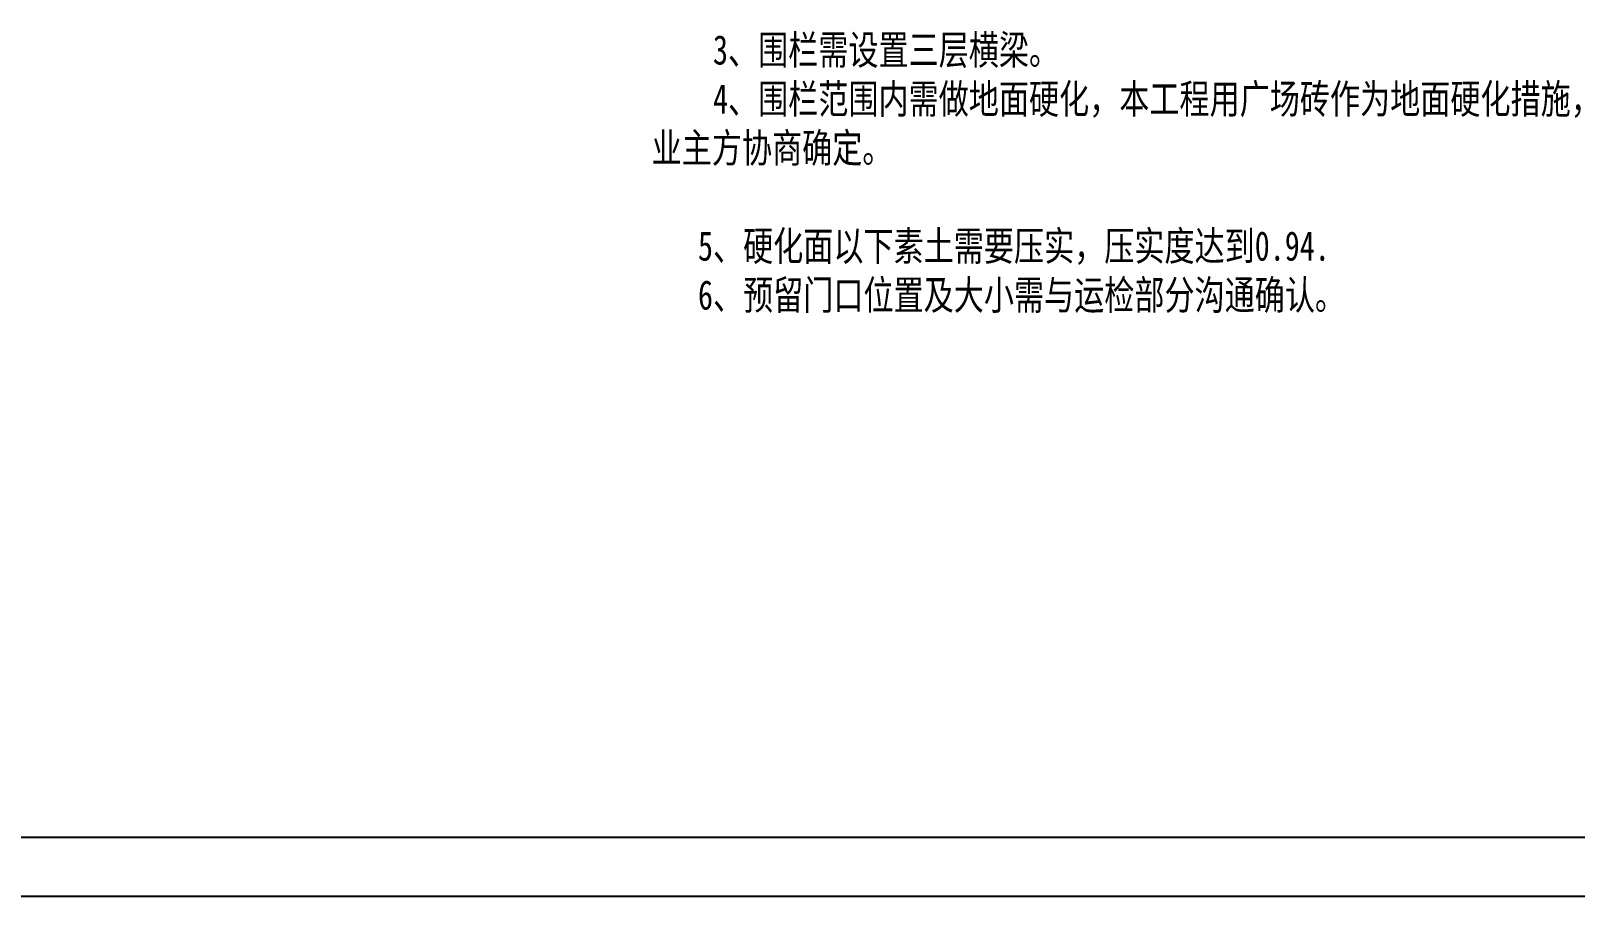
# Model space of a CAD drawing. Header units: inches. Extents: x -113 to 2477, y -497 to 443.
# Drawn here: x 102.8 to 234, y -497 to -423.4 of the extents above; entities that cross this region are included whole.
import ezdxf

# ---------------------------------------------------------------- set-up
doc = ezdxf.new("R2010")
doc.units = ezdxf.units.IN
doc.header["$MEASUREMENT"] = 0
doc.styles.add('宋体', font='', dxfattribs={"width": 0.75})
doc.styles.get('宋体').set_extended_font_data('SimSun')

msp = doc.modelspace()

# ---------------------------------------------------------------- linework, layer by layer
at = {"color": 0}
for p, q in [((-88.015, -491.969), (301.985, -491.969)), ((-113.015, -496.969), (306.985, -496.969))]:
    msp.add_line(p, q, dxfattribs=at)

# ---------------------------------------------------------------- texts
at = {"color": 0, "style": '宋体', "width": 0.75}
for s, p in [('    3、围栏需设置三层横梁。', (155.647, -426.294)), ('    4、围栏范围内需做地面硬化，本工程用广场砖作为地面硬化措施，如业主有特殊要求，需与', (155.647, -430.461)), ('业主方协商确定。', (155.536, -434.627)), ('   5、硬化面以下素土需要压实，压实度达到0.94.', (155.647, -442.961)), ('   6、预留门口位置及大小需与运检部分沟通确认。', (155.647, -447.127))]:
    msp.add_text(s, height=2.5, dxfattribs=at).set_placement(p)

doc.saveas('drawing.dxf')
